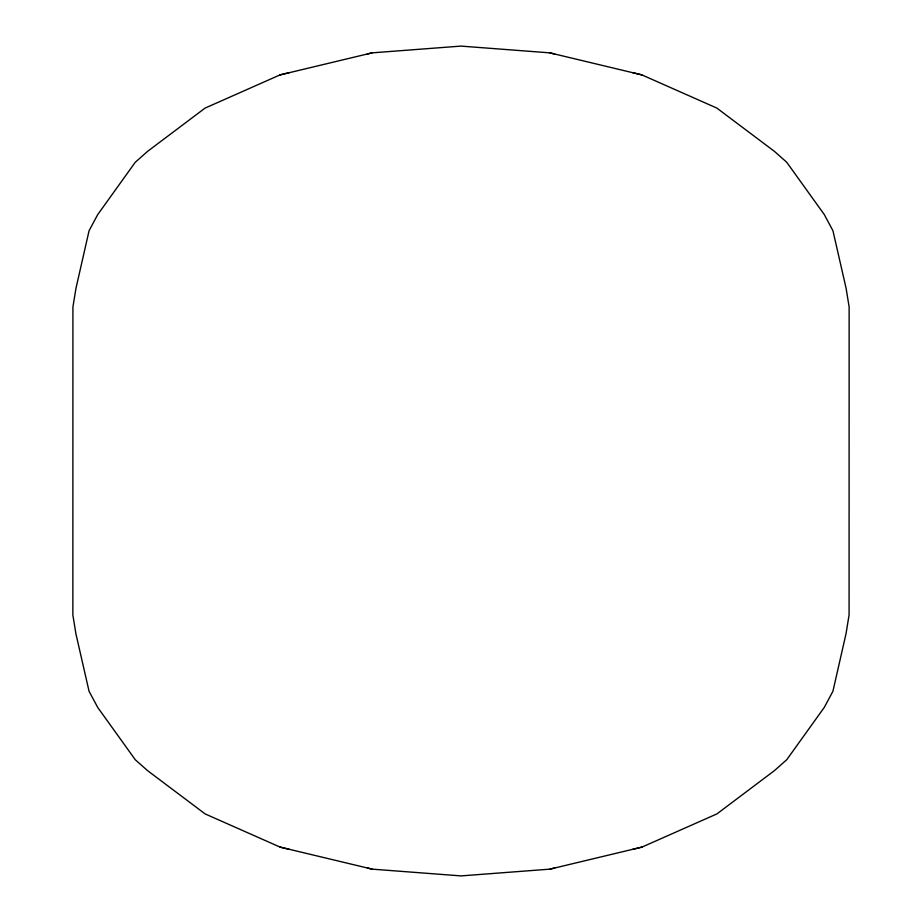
<?xml version="1.0" encoding="UTF-8"?>
<svg xmlns="http://www.w3.org/2000/svg" width="922" height="922" viewBox="0 0 922 922"><rect width="100%" height="100%" fill="white"/><g stroke="black" fill="none" stroke-linecap="round" stroke-linejoin="round"><path stroke-width="1.38" d="M289.278 72.654L280 74.913L205.064 108.105L147.578 151.369L135.257 162.272L97.697 214.63L89.065 230.765L75.973 288.286L72.919 307.038L72.861 614.986L75.904 633.737L89.054 691.258L97.686 707.393L135.28 759.751L147.589 770.654L205.122 813.907L280.092 847.099L289.347 849.358M632.723 849.346L642 847.088L716.936 813.896L774.422 770.631L786.743 759.728L824.303 707.37L832.935 691.235L846.027 633.714L849.081 614.962L849.139 307.014L846.096 288.263L832.946 230.742L824.314 214.607L786.72 162.249L774.411 151.346L716.878 108.093L641.908 74.901L632.653 72.642M367.279 54.041L372.085 52.854L460.954 46.1L549.823 52.854L641.908 74.901M280.092 847.099L372.177 869.146L461.046 875.9L549.915 869.146L554.721 867.959M280 74.913L372.085 52.854M549.915 869.146L642 847.088M549.823 52.854L554.618 54.029M367.382 867.971L372.177 869.146"/></g></svg>
